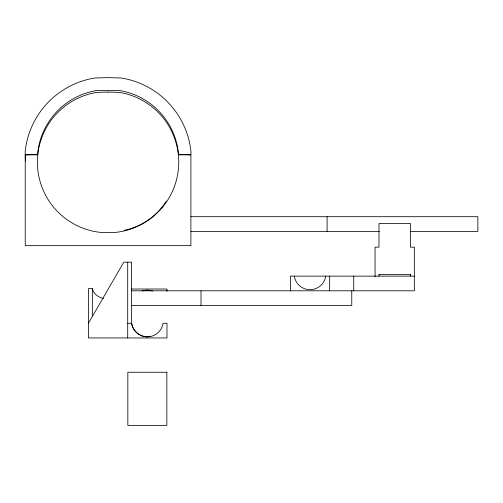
<?xml version="1.0" encoding="UTF-8"?>
<svg xmlns="http://www.w3.org/2000/svg" width="503" height="503" viewBox="0 0 503 503"><rect width="100%" height="100%" fill="white"/><g stroke="black" fill="none" stroke-linecap="round" stroke-linejoin="round"><path stroke-width="0.75" d="M88.427 323.284L123.776 262.164L131.635 262.164L131.635 323.284C132.792 331.892 141.752 338.393 150.29 336.501L142.896 336.501M166.342 201.099C157.15 215.919 141.261 226.966 124.115 230.324M25.232 154.811L37.788 154.471L37.75 152.981A70.697 70.697 0 0 1 96.953 90.496L119.18 90.496A70.697 70.697 0 0 1 178.383 152.981L178.345 154.471L190.895 154.811L190.895 245.665L25.232 245.665L25.232 154.811L37.8 154.811M178.332 154.811L190.895 154.811L190.983 151.667A83.366 83.366 0 0 0 121.173 77.984L108.063 77.632L94.96 77.984A83.366 83.366 0 0 0 25.15 151.667L25.401 161.017M190.895 216.705L477.85 216.705L477.85 231.374L410.159 231.374M190.895 231.374L379.331 231.374M378.992 274.638L410.41 274.638M414.34 276.128L290.376 276.128L290.376 290.797M103.612 298.531A15.863 12.248 0 0 1 92.376 288.603L88.427 288.603L88.427 337.953L166.983 337.953L166.983 323.284L163.054 323.284A15.882 15.882 0 0 1 131.635 323.284L127.705 323.284M131.635 289.018L166.983 289.018L166.983 291.338M131.679 290.797L414.34 290.797L414.34 247.162L410.41 247.162L410.41 223.477L378.992 223.477L378.992 247.162L375.062 247.162L375.062 276.776M131.679 305.466L351.767 305.466L351.767 290.797M410.41 274.563L410.41 276.128M378.992 274.563L378.992 276.128M353.754 276.128L353.754 290.797M329.654 276.128L329.654 290.797M327.095 216.705L327.095 231.374M201.011 290.797L201.011 305.466M127.705 262.164L127.705 337.953M92.357 288.603L92.357 315.727M325.724 276.128A15.882 15.882 0 0 1 294.305 276.128M142.16 290.986A15.882 15.882 0 0 1 152.522 290.986M108.063 92.074L96.96 92.37A70.646 70.646 0 0 0 100.738 232.411L115.394 232.411A70.646 70.646 0 0 0 119.173 92.37L108.063 92.074M166.851 372.245L127.837 372.245L127.837 425.368L166.851 425.368L166.851 372.245"/></g></svg>
